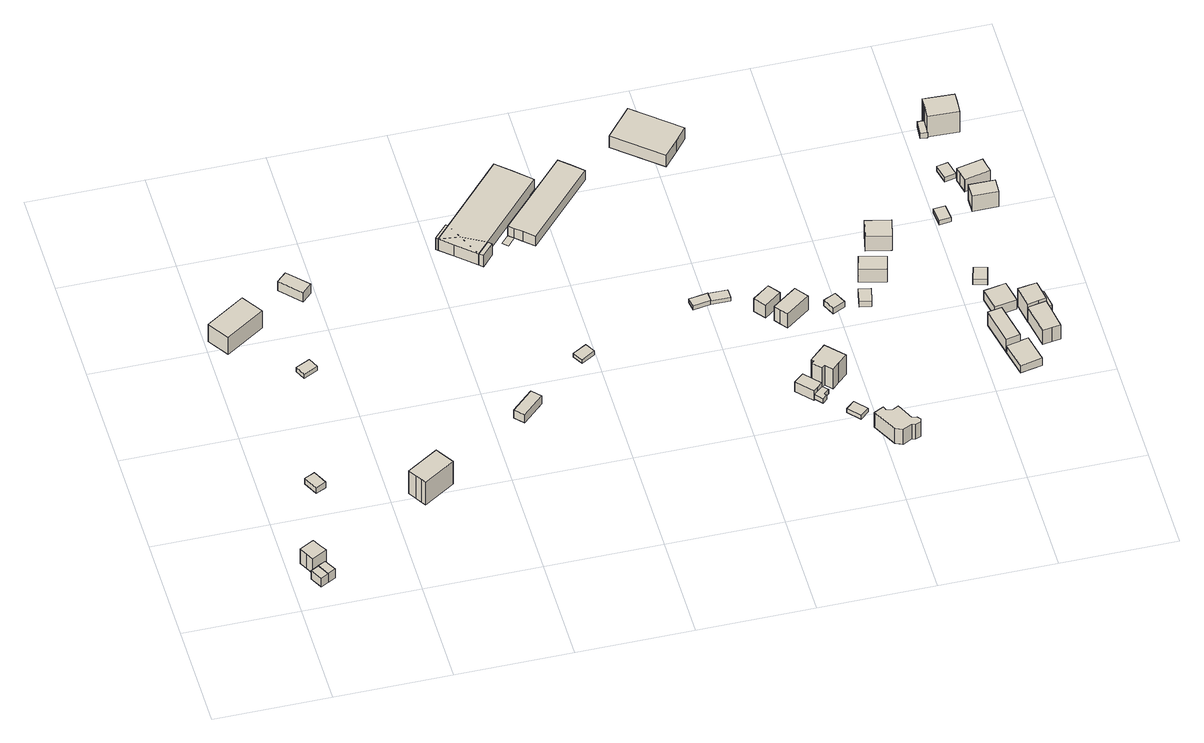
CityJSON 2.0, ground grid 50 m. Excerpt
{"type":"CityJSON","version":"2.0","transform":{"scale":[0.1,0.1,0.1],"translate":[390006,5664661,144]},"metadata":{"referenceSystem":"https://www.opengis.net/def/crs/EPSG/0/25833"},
"CityObjects":{
"building1":{"type":"Building","attributes":{"Gemeindeschluessel":"14627100","BezugspunktDach":"2200","function":"31001_9998","measuredHeight":6.36,"storeysAboveGround":2},"geometry":[{"type":"Solid","lod":"1","boundaries":[[[[0,1,2,3]],[[4,5,6,7]],[[4,7,3,2]],[[5,4,2,1]],[[6,5,1,0]],[[7,6,0,3]]]]}]},
"building2":{"type":"Building","attributes":{"Gemeindeschluessel":"14627100","BezugspunktDach":"2200","function":"31001_9998","measuredHeight":10,"storeysAboveGround":3},"geometry":[{"type":"Solid","lod":"1","boundaries":[[[[8,9,10,11,12,13]],[[14,15,16,17,18,19]],[[14,19,13,12]],[[15,14,12,11]],[[16,15,11,10]],[[17,16,10,9]],[[18,17,9,8]],[[19,18,8,13]]]]}]},
"building3":{"type":"Building","attributes":{"Gemeindeschluessel":"14627100","BezugspunktDach":"2200","function":"31001_9998","measuredHeight":6.55,"storeysAboveGround":2},"geometry":[{"type":"Solid","lod":"1","boundaries":[[[[20,21,22,23]],[[24,25,5,4]],[[24,4,23,22]],[[25,24,22,21]],[[5,25,21,20]],[[4,5,20,23]]]]}]},
"building4":{"type":"Building","attributes":{"Gemeindeschluessel":"14627100","BezugspunktDach":"2200","function":"31001_9998","measuredHeight":3.57,"storeysAboveGround":1},"geometry":[{"type":"Solid","lod":"1","boundaries":[[[[26,27,28,29,30]],[[31,32,33,34,35]],[[31,35,30,29]],[[32,31,29,28]],[[33,32,28,27]],[[34,33,27,26]],[[35,34,26,30]]]]}]},
"building5":{"type":"Building","attributes":{"Gemeindeschluessel":"14627100","BezugspunktDach":"2200","function":"31001_9998","measuredHeight":11.99,"storeysAboveGround":4},"geometry":[{"type":"Solid","lod":"1","boundaries":[[[[36,37,38,39]],[[40,41,42,43]],[[40,43,39,38]],[[41,40,38,37]],[[42,41,37,36]],[[43,42,36,39]]]]}]},
"building6":{"type":"Building","attributes":{"Gemeindeschluessel":"14627100","BezugspunktDach":"2200","function":"31001_2463","measuredHeight":2.4,"storeysAboveGround":1},"geometry":[{"type":"Solid","lod":"1","boundaries":[[[[44,45,46,47]],[[48,49,50,51]],[[48,51,47,46]],[[49,48,46,45]],[[50,49,45,44]],[[51,50,44,47]]]]}]},
"building7":{"type":"Building","attributes":{"Gemeindeschluessel":"14627100","BezugspunktDach":"2200","function":"31001_9998","measuredHeight":14.59,"storeysAboveGround":5},"geometry":[{"type":"Solid","lod":"1","boundaries":[[[[52,53,54,55,56,57,58]],[[59,60,61,62,63,64,65]],[[59,65,58,57]],[[60,59,57,56]],[[61,60,56,55]],[[62,61,55,54]],[[63,62,54,53]],[[64,63,53,52]],[[65,64,52,58]]]]}]},
"building8":{"type":"Building","attributes":{"Gemeindeschluessel":"14627100","BezugspunktDach":"2200","function":"31001_9998","measuredHeight":5.27,"storeysAboveGround":2},"geometry":[{"type":"Solid","lod":"1","boundaries":[[[[66,67,68,69]],[[70,71,72,73]],[[70,73,69,68]],[[71,70,68,67]],[[72,71,67,66]],[[73,72,66,69]]]]}]},
"building9":{"type":"Building","attributes":{"Gemeindeschluessel":"14627100","BezugspunktDach":"2200","function":"31001_9998","measuredHeight":4.58,"storeysAboveGround":2},"geometry":[{"type":"Solid","lod":"1","boundaries":[[[[74,75,76,77]],[[78,79,80,81]],[[78,81,77,76]],[[79,78,76,75]],[[80,79,75,74]],[[81,80,74,77]]]]}]},
"building10":{"type":"Building","attributes":{"Gemeindeschluessel":"14627100","BezugspunktDach":"2200","function":"31001_9998","measuredHeight":3.85,"storeysAboveGround":1},"geometry":[{"type":"Solid","lod":"1","boundaries":[[[[82,83,84,85]],[[86,87,88,89]],[[86,89,85,84]],[[87,86,84,83]],[[88,87,83,82]],[[89,88,82,85]]]]}]},
"building11":{"type":"Building","attributes":{"Gemeindeschluessel":"14627100","function":"31001_9998"},"children":["building11-1","building11-2","building11-3"]},
"building11-1":{"type":"BuildingPart","attributes":{"BezugspunktDach":"2200","measuredHeight":7.23,"storeysAboveGround":2},"parents":["building11"],"geometry":[{"type":"Solid","lod":"1","boundaries":[[[[90,91,92,93,94,95]],[[96,97,98,99,100,101]],[[96,101,95,94]],[[97,96,94,93]],[[98,97,93,92]],[[99,98,92,91]],[[100,99,91,90]],[[101,100,90,95]]]]}]},
"building11-2":{"type":"BuildingPart","attributes":{"BezugspunktDach":"2200","measuredHeight":7.23,"storeysAboveGround":2},"parents":["building11"],"geometry":[{"type":"Solid","lod":"1","boundaries":[[[[91,102,103,104,105]],[[106,107,108,99,109]],[[106,109,105,104]],[[107,106,104,103]],[[108,107,103,102]],[[99,108,102,91]],[[109,99,91,105]]]]}]},
"building11-3":{"type":"BuildingPart","attributes":{"BezugspunktDach":"2200","measuredHeight":7.23,"storeysAboveGround":2},"parents":["building11"],"geometry":[{"type":"Solid","lod":"1","boundaries":[[[[95,105,110,111,112]],[[113,114,109,101,115]],[[113,115,112,111]],[[114,113,111,110]],[[109,114,110,105]],[[101,109,105,95]],[[115,101,95,112]]]]}]},
"building12":{"type":"Building","attributes":{"Gemeindeschluessel":"14627100","function":"31001_9998"},"children":["building12-1","building12-2"]},
"building12-1":{"type":"BuildingPart","attributes":{"BezugspunktDach":"2200","measuredHeight":6.31,"storeysAboveGround":2},"parents":["building12"],"geometry":[{"type":"Solid","lod":"1","boundaries":[[[[116,117,118,119,120,121,122,123,124]],[[125,126,127,128,129,130,131,132,133]],[[125,133,124,123]],[[126,125,123,122]],[[127,126,122,121]],[[128,127,121,120]],[[129,128,120,119]],[[130,129,119,118]],[[131,130,118,117]],[[132,131,117,116]],[[133,132,116,124]]]]}]},
"building12-2":{"type":"BuildingPart","attributes":{"BezugspunktDach":"2200","measuredHeight":0.026,"storeysAboveGround":1},"parents":["building12"],"geometry":[{"type":"MultiSurface","lod":"1","boundaries":[[[134,135,136,137]]]}]},
"building13":{"type":"Building","attributes":{"Gemeindeschluessel":"14627100","BezugspunktDach":"2200","function":"31001_9998","measuredHeight":0.113,"storeysAboveGround":1},"geometry":[{"type":"Solid","lod":"1","boundaries":[[[[138,139,140,141]],[[142,126,125,143]],[[142,143,141,140]],[[126,142,140,139]],[[125,126,139,138]],[[143,125,138,141]]]]}]},
"building14":{"type":"Building","attributes":{"Gemeindeschluessel":"14627100","function":"31001_9998"},"children":["building14-1","building14-2"]},
"building14-1":{"type":"BuildingPart","attributes":{"BezugspunktDach":"2200","measuredHeight":2.12,"storeysAboveGround":1},"parents":["building14"],"geometry":[{"type":"Solid","lod":"1","boundaries":[[[[144,145,146,147]],[[148,149,150,151]],[[148,151,147,146]],[[149,148,146,145]],[[150,149,145,144]],[[151,150,144,147]]]]}]},
"building14-2":{"type":"BuildingPart","attributes":{"BezugspunktDach":"2200","measuredHeight":2.18,"storeysAboveGround":1},"parents":["building14"],"geometry":[{"type":"Solid","lod":"1","boundaries":[[[[152,153,154,155]],[[151,150,156,157]],[[151,157,155,154]],[[150,151,154,153]],[[156,150,153,152]],[[157,156,152,155]]]]}]},
"building15":{"type":"Building","attributes":{"Gemeindeschluessel":"14627100","BezugspunktDach":"2200","function":"31001_9998","measuredHeight":6.57,"storeysAboveGround":2},"geometry":[{"type":"Solid","lod":"1","boundaries":[[[[158,159,160,161,162]],[[163,164,165,166,167]],[[163,167,162,161]],[[164,163,161,160]],[[165,164,160,159]],[[166,165,159,158]],[[167,166,158,162]]]]}]},
"building16":{"type":"Building","attributes":{"Gemeindeschluessel":"14627100","BezugspunktDach":"2200","function":"31001_9998","measuredHeight":2.52,"storeysAboveGround":1},"geometry":[{"type":"Solid","lod":"1","boundaries":[[[[168,169,170,171,172,173]],[[174,175,176,177,178,179]],[[174,179,173,172]],[[175,174,172,171]],[[176,175,171,170]],[[177,176,170,169]],[[178,177,169,168]],[[179,178,168,173]]]]}]},
"building17":{"type":"Building","attributes":{"Gemeindeschluessel":"14627100","BezugspunktDach":"2200","function":"31001_9998","measuredHeight":2.11,"storeysAboveGround":1},"geometry":[{"type":"Solid","lod":"1","boundaries":[[[[180,181,182,183]],[[184,185,186,187]],[[184,187,183,182]],[[185,184,182,181]],[[186,185,181,180]],[[187,186,180,183]]]]}]},
"building18":{"type":"Building","attributes":{"Gemeindeschluessel":"14627100","BezugspunktDach":"2200","function":"31001_9998","measuredHeight":13.68,"storeysAboveGround":5},"geometry":[{"type":"Solid","lod":"1","boundaries":[[[[188,189,190,191,192,193,194,195,196,197]],[[198,199,200,201,202,203,204,205,206,207]],[[198,207,197,196]],[[199,198,196,195]],[[200,199,195,194]],[[201,200,194,193]],[[202,201,193,192]],[[203,202,192,191]],[[204,203,191,190]],[[205,204,190,189]],[[206,205,189,188]],[[207,206,188,197]]]]}]},
"building19":{"type":"Building","attributes":{"Gemeindeschluessel":"14627100","BezugspunktDach":"2200","function":"31001_9998","measuredHeight":7.91,"storeysAboveGround":3},"geometry":[{"type":"Solid","lod":"1","boundaries":[[[[208,209,210,211]],[[212,213,214,215]],[[212,215,211,210]],[[213,212,210,209]],[[214,213,209,208]],[[215,214,208,211]]]]}]},
"building20":{"type":"Building","attributes":{"Gemeindeschluessel":"14627100","BezugspunktDach":"2200","function":"31001_9998","measuredHeight":8.29,"storeysAboveGround":3},"geometry":[{"type":"Solid","lod":"1","boundaries":[[[[216,217,218,219,220,221,222,223,224,225,226,227,228]],[[229,230,231,232,233,234,235,236,237,238,239,240,241]],[[229,241,228,227]],[[230,229,227,226]],[[231,230,226,225]],[[232,231,225,224]],[[233,232,224,223]],[[234,233,223,222]],[[235,234,222,221]],[[236,235,221,220]],[[237,236,220,219]],[[238,237,219,218]],[[239,238,218,217]],[[240,239,217,216]],[[241,240,216,228]]]]}]},
"building21":{"type":"Building","attributes":{"Gemeindeschluessel":"14627100","BezugspunktDach":"2200","function":"31001_9998","measuredHeight":9.1,"storeysAboveGround":3},"geometry":[{"type":"Solid","lod":"1","boundaries":[[[[242,243,244,245,246,247]],[[248,249,250,251,252,253]],[[248,253,247,246]],[[249,248,246,245]],[[250,249,245,244]],[[251,250,244,243]],[[252,251,243,242]],[[253,252,242,247]]]]}]},
"building22":{"type":"Building","attributes":{"Gemeindeschluessel":"14627100","BezugspunktDach":"2200","function":"31001_9998","measuredHeight":7.34,"storeysAboveGround":2},"geometry":[{"type":"Solid","lod":"1","boundaries":[[[[254,255,256,257,258]],[[259,260,261,262,263]],[[259,263,258,257]],[[260,259,257,256]],[[261,260,256,255]],[[262,261,255,254]],[[263,262,254,258]]]]}]},
"building23":{"type":"Building","attributes":{"Gemeindeschluessel":"14627100","BezugspunktDach":"2200","function":"31001_9998","measuredHeight":3.36,"storeysAboveGround":1},"geometry":[{"type":"Solid","lod":"1","boundaries":[[[[264,265,266,267,268]],[[269,270,271,272,273]],[[269,273,268,267]],[[270,269,267,266]],[[271,270,266,265]],[[272,271,265,264]],[[273,272,264,268]]]]}]},
"building24":{"type":"Building","attributes":{"Gemeindeschluessel":"14627100","BezugspunktDach":"2200","function":"31001_9998","measuredHeight":3.35,"storeysAboveGround":1},"geometry":[{"type":"Solid","lod":"1","boundaries":[[[[274,275,276,277]],[[278,279,280,281]],[[278,281,277,276]],[[279,278,276,275]],[[280,279,275,274]],[[281,280,274,277]]]]}]},
"building25":{"type":"Building","attributes":{"Gemeindeschluessel":"14627100","BezugspunktDach":"2200","function":"31001_9998","measuredHeight":8.88,"storeysAboveGround":3},"geometry":[{"type":"Solid","lod":"1","boundaries":[[[[282,283,284,285,286]],[[287,288,289,290,291]],[[287,291,286,285]],[[288,287,285,284]],[[289,288,284,283]],[[290,289,283,282]],[[291,290,282,286]]]]}]},
"building26":{"type":"Building","attributes":{"Gemeindeschluessel":"14627100","BezugspunktDach":"2200","function":"31001_9998","measuredHeight":10.75,"storeysAboveGround":4},"geometry":[{"type":"Solid","lod":"1","boundaries":[[[[292,293,294,295]],[[296,297,298,299]],[[296,299,295,294]],[[297,296,294,293]],[[298,297,293,292]],[[299,298,292,295]]]]}]},
"building27":{"type":"Building","attributes":{"Gemeindeschluessel":"14627100","function":"31001_9998"},"children":["building27-1","building27-2"]},
"building27-1":{"type":"BuildingPart","attributes":{"BezugspunktDach":"2200","measuredHeight":7.49,"storeysAboveGround":2},"parents":["building27"],"geometry":[{"type":"Solid","lod":"1","boundaries":[[[[300,301,302,303]],[[304,305,306,307]],[[304,307,303,302]],[[305,304,302,301]],[[306,305,301,300]],[[307,306,300,303]]]]}]},
"building27-2":{"type":"BuildingPart","attributes":{"BezugspunktDach":"2200","measuredHeight":4.57,"storeysAboveGround":2},"parents":["building27"],"geometry":[{"type":"Solid","lod":"1","boundaries":[[[[308,309,310,311]],[[312,313,314,306]],[[312,306,311,310]],[[313,312,310,309]],[[314,313,309,308]],[[306,314,308,311]]]]}]},
"building28":{"type":"Building","attributes":{"Gemeindeschluessel":"14627100","BezugspunktDach":"2200","function":"31001_9998","measuredHeight":6.56,"storeysAboveGround":2},"geometry":[{"type":"Solid","lod":"1","boundaries":[[[[315,316,317,318,319]],[[320,321,322,323,324]],[[320,324,319,318]],[[321,320,318,317]],[[322,321,317,316]],[[323,322,316,315]],[[324,323,315,319]]]]}]},
"building29":{"type":"Building","attributes":{"Gemeindeschluessel":"14627100","BezugspunktDach":"2200","function":"31001_9998","measuredHeight":3.09,"storeysAboveGround":1},"geometry":[{"type":"Solid","lod":"1","boundaries":[[[[325,326,327,328]],[[329,330,331,332]],[[329,332,328,327]],[[330,329,327,326]],[[331,330,326,325]],[[332,331,325,328]]]]}]},
"building30":{"type":"Building","attributes":{"Gemeindeschluessel":"14627100","BezugspunktDach":"2200","function":"31001_9998","measuredHeight":2.44,"storeysAboveGround":1},"geometry":[{"type":"Solid","lod":"1","boundaries":[[[[333,334,335,336]],[[337,338,339,340]],[[337,340,336,335]],[[338,337,335,334]],[[339,338,334,333]],[[340,339,333,336]]]]}]},
"building31":{"type":"Building","attributes":{"Gemeindeschluessel":"14627100","BezugspunktDach":"2200","function":"31001_9998","measuredHeight":9.63,"storeysAboveGround":3},"geometry":[{"type":"Solid","lod":"1","boundaries":[[[[341,342,343,344,345,346,347]],[[348,349,350,351,352,353,354]],[[348,354,347,346]],[[349,348,346,345]],[[350,349,345,344]],[[351,350,344,343]],[[352,351,343,342]],[[353,352,342,341]],[[354,353,341,347]]]]}]},
"building32":{"type":"Building","attributes":{"Gemeindeschluessel":"14627100","BezugspunktDach":"2200","function":"31001_9998","measuredHeight":11.16,"storeysAboveGround":4},"geometry":[{"type":"Solid","lod":"1","boundaries":[[[[355,356,357,358,359,360,361]],[[362,363,364,365,366,367,368]],[[362,368,361,360]],[[363,362,360,359]],[[364,363,359,358]],[[365,364,358,357]],[[366,365,357,356]],[[367,366,356,355]],[[368,367,355,361]]]]}]},
"building33":{"type":"Building","attributes":{"Gemeindeschluessel":"14627100","BezugspunktDach":"2200","function":"31001_9998","measuredHeight":4.45,"storeysAboveGround":1},"geometry":[{"type":"Solid","lod":"1","boundaries":[[[[369,370,371,372]],[[373,374,375,376]],[[373,376,372,371]],[[374,373,371,370]],[[375,374,370,369]],[[376,375,369,372]]]]}]},
"building34":{"type":"Building","attributes":{"Gemeindeschluessel":"14627100","BezugspunktDach":"2200","function":"31001_9998","measuredHeight":2.62,"storeysAboveGround":1},"geometry":[{"type":"Solid","lod":"1","boundaries":[[[[377,378,379,380]],[[381,382,383,384]],[[381,384,380,379]],[[382,381,379,378]],[[383,382,378,377]],[[384,383,377,380]]]]}]},
"building35":{"type":"Building","attributes":{"Gemeindeschluessel":"14627100","BezugspunktDach":"2200","function":"31001_9998","measuredHeight":9.73,"storeysAboveGround":3},"geometry":[{"type":"Solid","lod":"1","boundaries":[[[[385,386,387,388]],[[389,390,391,392]],[[389,392,388,387]],[[390,389,387,386]],[[391,390,386,385]],[[392,391,385,388]]]]}]},
"building36":{"type":"Building","attributes":{"Gemeindeschluessel":"14627100","BezugspunktDach":"2200","function":"31001_9998","measuredHeight":9.23,"storeysAboveGround":3},"geometry":[{"type":"Solid","lod":"1","boundaries":[[[[393,394,395,396,397,398,399]],[[400,401,402,403,404,405,406]],[[400,406,399,398]],[[401,400,398,397]],[[402,401,397,396]],[[403,402,396,395]],[[404,403,395,394]],[[405,404,394,393]],[[406,405,393,399]]]]}]},
"building37":{"type":"Building","attributes":{"Gemeindeschluessel":"14627100","function":"31001_9998"},"children":["building37-1","building37-2","building37-3"]},
"building37-1":{"type":"BuildingPart","attributes":{"BezugspunktDach":"2200","measuredHeight":14.13,"storeysAboveGround":5},"parents":["building37"],"geometry":[{"type":"Solid","lod":"1","boundaries":[[[[407,408,409,410,411,412,413,414,415]],[[416,417,418,419,420,421,422,423,424]],[[416,424,415,414]],[[417,416,414,413]],[[418,417,413,412]],[[419,418,412,411]],[[420,419,411,410]],[[421,420,410,409]],[[422,421,409,408]],[[423,422,408,407]],[[424,423,407,415]]]]}]},
"building37-2":{"type":"BuildingPart","attributes":{"BezugspunktDach":"2200","measuredHeight":2.91,"storeysAboveGround":1},"parents":["building37"],"geometry":[{"type":"Solid","lod":"1","boundaries":[[[[425,426,427,428,429]],[[430,417,424,431,432]],[[430,432,429,428]],[[417,430,428,427]],[[424,417,427,426]],[[431,424,426,425]],[[432,431,425,429]]]]}]},
"building37-3":{"type":"BuildingPart","attributes":{"BezugspunktDach":"2200","measuredHeight":3.5,"storeysAboveGround":1},"parents":["building37"],"geometry":[{"type":"Solid","lod":"1","boundaries":[[[[433,434,435,436]],[[437,438,439,420]],[[437,420,436,435]],[[438,437,435,434]],[[439,438,434,433]],[[420,439,433,436]]]]}]}
},
"vertices":[
[84,8,165],[117,26,165],[89,78,165],[56,60,165],[89,78,116],[117,26,116],[84,8,116],[56,60,116],
[57,138,184],[74,105,184],[138,139,184],[120,171,184],[102,205,184],[39,171,184],[102,205,100],[120,171,100],[138,139,100],[74,105,100],[57,138,100],[39,171,100],
[117,26,167],[150,43,167],[122,95,167],[89,78,167],[122,95,116],[150,43,116],
[216,604,62],[261,625,62],[231,688,62],[210,678,62],[186,667,62],[210,678,30],[231,688,30],[261,625,30],[216,604,30],[186,667,30],
[67,1427,149],[235,1537,149],[175,1628,149],[7,1518,149],[175,1628,50],[235,1537,50],[67,1427,50],[7,1518,50],
[330,1237,58],[393,1267,58],[372,1312,58],[309,1282,58],[372,1312,34],[393,1267,34],[330,1237,34],[309,1282,34],
[574,388,251],[590,362,251],[602,343,251],[737,430,251],[709,473,251],[688,508,251],[552,423,251],[688,508,121],[709,473,121],[737,430,121],[602,343,121],[590,362,121],[574,388,121],[552,423,121],
[432,1643,97],[474,1683,97],[391,1770,97],[349,1731,97],[391,1770,44],[474,1683,44],[432,1643,44],[349,1731,44],
[1078,600,262],[1170,687,262],[1135,724,262],[1042,637,262],[1135,724,217],[1170,687,217],[1078,600,217],[1042,637,217],
[1380,853,251],[1440,888,251],[1416,932,251],[1355,897,251],[1416,932,230],[1440,888,230],[1380,853,230],[1355,897,230],
[1088,1766,83],[1170,1692,83],[1490,2042,83],[1409,2117,83],[1355,2166,83],[1034,1814,83],[1355,2166,19],[1409,2117,19],[1490,2042,19],[1170,1692,19],[1088,1766,19],[1034,1814,19],
[1186,1678,83],[1236,1734,83],[1221,1748,83],[1122,1803,83],[1221,1748,19],[1236,1734,19],[1186,1678,19],[1122,1803,19],
[1091,1876,83],[1082,1884,83],[1025,1822,83],[1082,1884,19],[1091,1876,19],[1025,1822,19],
[1344,1796,83],[1373,1769,83],[1416,1730,83],[1699,2039,83],[1657,2078,83],[1607,2123,83],[1513,2021,83],[1484,1990,83],[1322,1815,83],[1484,1990,28],[1513,2021,28],[1607,2123,28],[1657,2078,28],[1699,2039,28],[1416,1730,28],[1373,1769,28],[1344,1796,28],[1322,1815,28],
[1311,1760,27],[1344,1796,27],[1322,1815,27],[1290,1780,27],
[1484,1990,29],[1513,2021,29],[1490,2042,29],[1462,2011,29],[1490,2042,28],[1462,2011,28],
[1986,1141,150],[2068,1140,150],[2068,1184,150],[1984,1185,150],[2068,1184,129],[2068,1140,129],[1986,1141,129],[1984,1185,129],
[1910,1130,151],[1986,1141,151],[1984,1185,151],[1904,1173,151],[1910,1130,129],[1904,1173,129],
[2218,387,317],[2237,404,317],[2260,424,317],[2198,493,317],[2156,456,317],[2198,493,263],[2260,424,263],[2237,404,263],[2218,387,263],[2156,456,263],
[2247,354,298],[2266,371,298],[2258,380,298],[2281,400,298],[2260,424,298],[2218,387,298],[2260,424,273],[2281,400,273],[2258,380,273],[2266,371,273],[2247,354,273],[2218,387,273],
[2376,245,277],[2413,278,277],[2367,330,277],[2330,297,277],[2367,330,256],[2413,278,256],[2376,245,256],[2330,297,256],
[2277,482,340],[2289,493,340],[2316,464,340],[2348,494,340],[2387,530,340],[2316,605,340],[2277,569,340],[2245,539,340],[2254,529,340],[2242,518,340],[2254,529,229],[2245,539,229],[2277,569,229],[2316,605,229],[2387,530,229],[2348,494,229],[2316,464,229],[2289,493,229],[2277,482,229],[2242,518,229],
[2174,989,226],[2247,1044,226],[2210,1093,226],[2137,1037,226],[2210,1093,154],[2247,1044,154],[2174,989,154],[2137,1037,154],
[2473,85,335],[2505,71,335],[2545,91,335],[2561,87,335],[2584,96,335],[2587,113,335],[2577,126,335],[2555,130,335],[2519,205,335],[2489,190,335],[2465,199,335],[2459,215,335],[2417,193,335],[2459,215,252],[2465,199,252],[2489,190,252],[2519,205,252],[2555,130,252],[2577,126,252],[2587,113,252],[2584,96,252],[2561,87,252],[2545,91,252],[2505,71,252],[2473,85,252],[2417,193,252],
[2219,932,245],[2242,901,245],[2347,978,245],[2324,1009,245],[2306,1034,245],[2201,957,245],[2306,1034,165],[2324,1009,165],[2347,978,165],[2242,901,165],[2219,932,165],[2201,957,165],
[2037,2050,72],[2098,2122,72],[2148,2182,72],[1954,2345,72],[1843,2213,72],[1954,2345,8],[2148,2182,8],[2098,2122,8],[2037,2050,8],[1843,2213,8],
[2441,946,183],[2495,971,183],[2470,1026,183],[2437,1010,183],[2416,1000,183],[2437,1010,152],[2470,1026,152],[2495,971,152],[2441,946,152],[2416,1000,152],
[2609,975,155],[2623,1044,155],[2573,1053,155],[2560,985,155],[2573,1053,122],[2623,1044,122],[2609,975,122],[2560,985,122],
[2710,1120,167],[2727,1188,167],[2615,1217,167],[2606,1183,167],[2598,1148,167],[2606,1183,94],[2615,1217,94],[2727,1188,94],[2710,1120,94],[2598,1148,94],
[2781,1314,149],[2800,1401,149],[2693,1425,149],[2674,1337,149],[2693,1425,66],[2800,1401,66],[2781,1314,66],[2674,1337,66],
[3084,663,121],[3144,675,121],[3110,842,121],[3050,830,121],[3110,842,46],[3144,675,46],[3084,663,46],[3050,830,46],
[3110,539,86],[3205,558,86],[3179,683,86],[3084,663,86],[3179,683,46],[3205,558,46],[3110,539,46],
[3088,866,104],[3184,884,104],[3180,903,104],[3164,985,104],[3069,967,104],[3164,985,51],[3180,903,51],[3184,884,51],[3088,866,51],[3069,967,51],
[3106,1049,78],[3124,1113,78],[3067,1129,78],[3049,1065,78],[3067,1129,47],[3124,1113,47],[3106,1049,47],[3049,1065,47],
[3007,1438,56],[3057,1443,56],[3050,1512,56],[3001,1508,56],[3050,1512,32],[3057,1443,32],[3007,1438,32],[3001,1508,32],
[3232,658,138],[3273,665,138],[3310,671,138],[3293,781,138],[3287,815,138],[3249,808,138],[3207,800,138],[3249,808,58],[3287,815,58],[3293,781,58],[3310,671,58],[3273,665,58],[3232,658,58],[3207,800,58],
[3207,800,155],[3255,809,155],[3287,815,155],[3274,897,155],[3272,908,155],[3240,903,155],[3191,895,155],[3240,903,55],[3272,908,55],[3274,897,55],[3287,815,55],[3255,809,55],[3207,800,55],[3191,895,55],
[3287,815,106],[3313,820,106],[3300,901,106],[3274,897,106],[3300,901,62],[3313,820,62],[3287,815,62],[3274,897,62],
[3089,1666,57],[3137,1677,57],[3122,1745,57],[3073,1735,57],[3122,1745,31],[3137,1677,31],[3089,1666,31],[3073,1735,31],
[3263,1475,122],[3265,1540,122],[3154,1541,122],[3153,1476,122],[3154,1541,34],[3265,1540,34],[3263,1475,34],[3153,1476,34],
[3143,1628,105],[3152,1589,105],[3154,1590,105],[3263,1614,105],[3255,1652,105],[3249,1683,105],[3136,1658,105],[3249,1683,35],[3255,1652,35],[3263,1614,35],[3154,1590,35],[3152,1589,35],[3143,1628,35],[3136,1658,35],
[3217,1921,150],[3220,1977,150],[3222,2020,150],[3125,2025,150],[3089,2027,150],[3088,1992,150],[3087,1992,150],[3087,1983,150],[3084,1927,150],[3087,1983,32],[3087,1992,32],[3088,1992,32],[3089,2027,32],[3125,2025,32],[3222,2020,32],[3220,1977,32],[3217,1921,32],[3084,1927,32],
[3084,1923,61],[3084,1927,61],[3087,1992,61],[3059,1993,61],[3055,1925,61],[3059,1993,32],[3084,1923,32],[3055,1925,32],
[3161,2023,67],[3162,2047,67],[3126,2048,67],[3125,2025,67],[3126,2048,32],[3162,2047,32],[3161,2023,32]
]}
